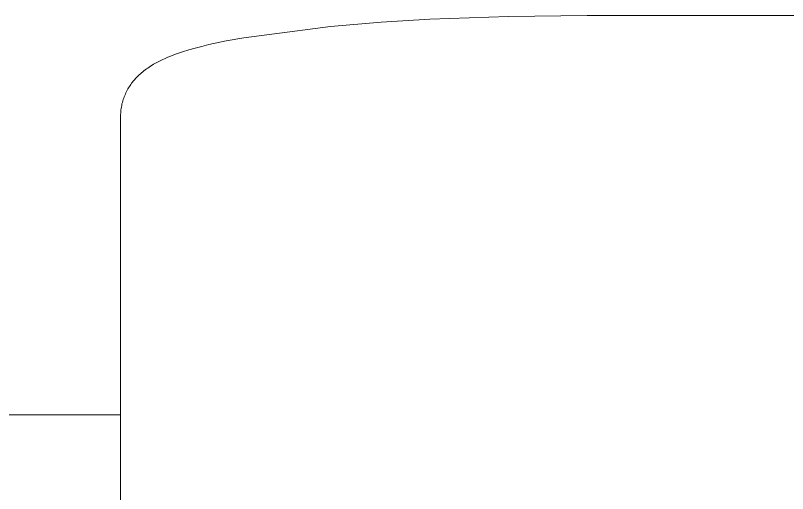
# Model space of a CAD drawing. Header units: millimetres. Extents: x -75 to 3710, y -20 to 2482.
# Drawn here: x 1613.35 to 1646.44, y 2313.23 to 2333.71 of the extents above; entities that cross this region are included whole.
import ezdxf

# ---------------------------------------------------------------- set-up
doc = ezdxf.new("R2010")
doc.units = ezdxf.units.MM
doc.layers.add('ZANO_R', color=7, linetype='Continuous', lineweight=0)

msp = doc.modelspace()

# ---------------------------------------------------------------- linework, layer by layer
at = {"layer": 'ZANO_R'}
for p, q in [((1631.114, 2333.542), (1629.021, 2333.415)), ((1634.485, 2333.667), (1631.114, 2333.542)), ((1637.857, 2333.708), (1634.485, 2333.667)), ((1659.321, 2333.708), (1637.857, 2333.708)), ((1626.846, 2333.233), (1623.133, 2332.755)), ((1629.021, 2333.415), (1626.846, 2333.233)), ((1622.385, 2332.617), (1621.641, 2332.458)), ((1623.133, 2332.755), (1622.385, 2332.617)), ((1620.775, 2332.23), (1620.509, 2332.148)), ((1621.051, 2332.309), (1620.775, 2332.23)), ((1621.339, 2332.384), (1621.051, 2332.309)), ((1621.641, 2332.458), (1621.339, 2332.384)), ((1619.761, 2331.866), (1619.644, 2331.812)), ((1619.881, 2331.917), (1619.761, 2331.866)), ((1620.003, 2331.967), (1619.881, 2331.917)), ((1620.252, 2332.06), (1620.003, 2331.967)), ((1620.509, 2332.148), (1620.252, 2332.06)), ((1619.142, 2331.538), (1619.079, 2331.498)), ((1619.205, 2331.577), (1619.142, 2331.538)), ((1619.268, 2331.615), (1619.205, 2331.577)), ((1619.386, 2331.682), (1619.268, 2331.615)), ((1619.527, 2331.756), (1619.386, 2331.682)), ((1619.644, 2331.812), (1619.527, 2331.756)), ((1618.704, 2331.209), (1618.655, 2331.164)), ((1618.754, 2331.253), (1618.704, 2331.209)), ((1618.805, 2331.295), (1618.754, 2331.253)), ((1618.857, 2331.337), (1618.805, 2331.295)), ((1618.91, 2331.378), (1618.857, 2331.337)), ((1618.964, 2331.417), (1618.91, 2331.378)), ((1619.018, 2331.456), (1618.964, 2331.417)), ((1619.079, 2331.498), (1619.018, 2331.456)), ((1618.396, 2330.886), (1618.363, 2330.844)), ((1618.431, 2330.928), (1618.396, 2330.886)), ((1618.465, 2330.968), (1618.431, 2330.928)), ((1618.5, 2331.007), (1618.465, 2330.968)), ((1618.535, 2331.045), (1618.5, 2331.007)), ((1618.607, 2331.117), (1618.535, 2331.045)), ((1618.655, 2331.164), (1618.607, 2331.117)), ((1618.173, 2330.56), (1618.144, 2330.508)), ((1618.203, 2330.611), (1618.173, 2330.56)), ((1618.233, 2330.66), (1618.203, 2330.611)), ((1618.265, 2330.708), (1618.233, 2330.66)), ((1618.297, 2330.755), (1618.265, 2330.708)), ((1618.329, 2330.8), (1618.297, 2330.755)), ((1618.363, 2330.844), (1618.329, 2330.8)), ((1618.013, 2330.225), (1617.991, 2330.166)), ((1618.037, 2330.284), (1618.013, 2330.225)), ((1618.062, 2330.342), (1618.037, 2330.284)), ((1618.088, 2330.399), (1618.062, 2330.342)), ((1618.115, 2330.454), (1618.088, 2330.399)), ((1618.144, 2330.508), (1618.115, 2330.454)), ((1617.918, 2329.919), (1617.904, 2329.856)), ((1617.934, 2329.982), (1617.918, 2329.919)), ((1617.951, 2330.044), (1617.934, 2329.982)), ((1617.97, 2330.106), (1617.951, 2330.044)), ((1617.991, 2330.166), (1617.97, 2330.106)), ((1617.866, 2329.594), (1617.861, 2329.527)), ((1617.873, 2329.661), (1617.866, 2329.594)), ((1617.881, 2329.726), (1617.873, 2329.661)), ((1617.892, 2329.791), (1617.881, 2329.726)), ((1617.904, 2329.856), (1617.892, 2329.791)), ((1617.858, 2329.459), (1617.857, 2329.391)), ((1617.857, 2329.391), (1617.857, 2314.515)), ((1617.861, 2329.527), (1617.858, 2329.459)), ((1577.83, 2316.602), (1617.857, 2316.602)), ((1617.857, 2314.515), (1617.857, 2314.512)), ((1617.857, 2314.512), (1617.857, 2313.228)), ((1617.857, 2313.228), (1617.857, 2305.109))]:
    msp.add_line(p, q, dxfattribs=at)

doc.saveas('drawing.dxf')
